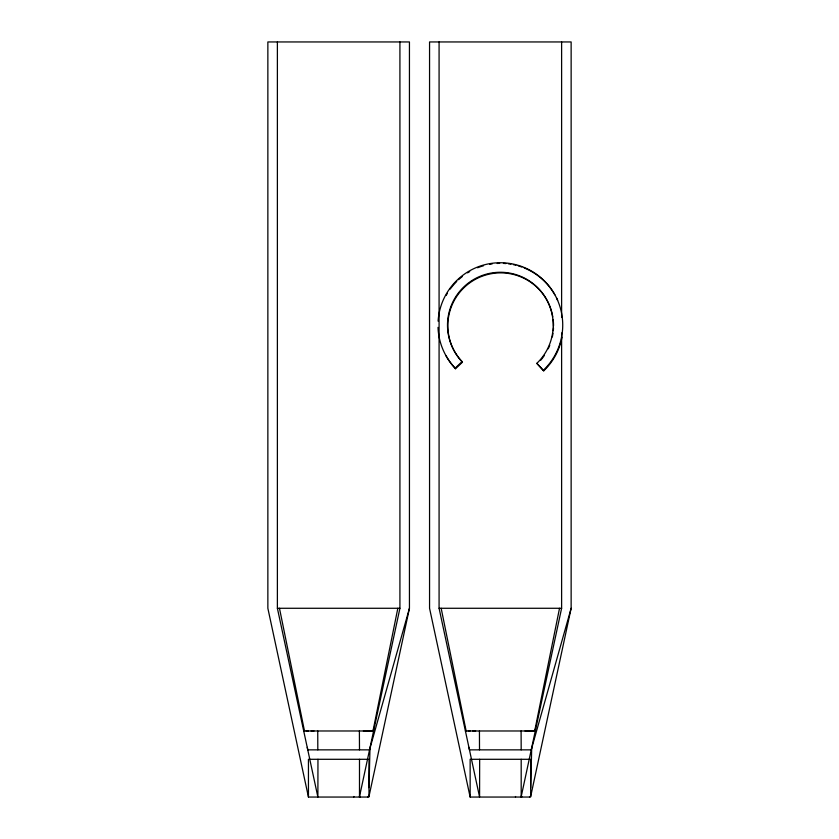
<?xml version="1.0" encoding="UTF-8"?>
<svg xmlns="http://www.w3.org/2000/svg" width="839" height="839" viewBox="0 0 839 839"><rect width="100%" height="100%" fill="white"/><g stroke="black" fill="none" stroke-linecap="round" stroke-linejoin="round"><path stroke-width="1.26" d="M368.982 796.463L369.003 759.295L308.448 759.295L308.448 797.05L368.856 797.05L409.442 608.275L409.442 41.95L267.861 41.95L267.861 608.275L308.448 797.05M530.688 796.463L530.699 759.295L470.144 759.295L470.144 797.05L530.552 797.05L571.139 608.275L571.139 41.95L429.558 41.95L429.558 608.275L470.144 797.05M317.96 759.295L317.887 797.05L277.384 608.275L277.384 41.95M479.656 759.295L479.583 797.05L439.08 608.275L439.08 41.95M368.992 787.727L370.009 747.297M530.688 787.727L531.716 747.297M360.004 797.05L360.109 796.473M521.711 797.05L521.816 796.473M353.754 797.05L353.859 796.494M515.45 797.05L515.555 796.494M397.833 608.275L372.988 730.979M465.414 730.979L535.292 730.979L534.695 730.979L559.529 608.275M373.46 729.175L373.586 730.979L303.708 730.979M534.789 730.979L535.167 729.175M359.417 797.05L399.92 608.275L399.92 41.95M521.113 797.05L561.616 608.275L561.616 332.978M367.828 797.05L367.943 796.515M529.524 797.05L529.64 796.515M409.442 608.275L369.538 749.856L307.756 749.856L307.294 747.339M571.139 608.275L531.244 749.856L469.462 749.856L469.001 747.339M552.796 316.932A52.857 52.847 -28.7 0 0 477.024 278.464A52.857 52.847 -28.7 0 0 462.425 362.186L455.525 368.751L455.199 368.153L462.09 361.578A52.857 52.847 -28.7 0 1 463.883 286.865A52.857 52.847 -28.7 0 1 538.607 288.647A52.857 52.847 -28.7 0 1 536.813 363.36L543.714 370.848A62.38 62.369 -28.7 0 0 560.525 343.277M363.36 730.979L372.401 730.979M525.057 730.979L534.107 730.979M311.143 730.979L313.943 730.979M472.839 730.979L475.64 730.979M306.634 730.979L308.385 730.979M468.33 730.979L470.092 730.979M304.295 730.979L304.893 730.979M466.002 730.979L466.599 730.979M277.384 608.275L399.92 608.275M439.08 608.275L561.616 608.275M466.138 730.979L441.167 608.275M536.813 363.36L543.714 370.848M462.09 361.578L462.425 362.186M279.471 608.275L304.484 730.989M521.092 730.979L521.187 749.856M479.436 730.979L479.509 749.856M359.386 730.979L359.491 749.856M317.74 730.979L317.813 749.856M561.616 41.95L561.616 317.247M521.187 759.295L521.187 796.714M359.491 759.295L359.491 796.714M438.094 321.138A62.38 62.369 -28.7 0 1 526.735 268.585A62.38 62.369 -28.7 0 1 543.389 370.251M455.199 368.153A62.38 62.369 -28.7 0 1 438.01 327.378M556.582 298.034A62.38 62.369 -28.7 0 1 557.652 300.31M561.994 337.184A62.38 62.369 -28.7 0 1 561.48 339.648M455.525 368.751A62.38 62.369 -28.7 0 1 445.929 355.61M446.159 295.412A62.38 62.369 -28.7 0 1 447.418 293.251M450.197 289.088A62.38 62.369 -28.7 0 1 456.752 281.443M458.545 279.723A62.38 62.369 -28.7 0 1 462.383 276.482M467.554 272.864A62.38 62.369 -28.7 0 1 469.704 271.584M477.611 267.767A62.38 62.369 -28.7 0 1 483.568 265.732M489.651 264.327A62.38 62.369 -28.7 0 1 492.136 263.928M497.17 263.446A62.38 62.369 -28.7 0 1 499.677 263.352M503.421 263.404A62.38 62.369 -28.7 0 1 505.917 263.561M508.424 263.824A62.38 62.369 -28.7 0 1 510.93 264.191M513.405 264.652A62.38 62.369 -28.7 0 1 515.859 265.208M518.261 265.869A62.38 62.369 -28.7 0 1 521.827 267.033M524.186 267.935A62.38 62.369 -28.7 0 1 554.831 294.73M553.163 319.428A52.857 52.847 -28.7 0 1 553.53 325.721M553.478 328.217A52.857 52.847 -28.7 0 1 553.289 330.713M552.995 333.23A52.857 52.847 -28.7 0 1 552.324 336.953M549.744 345.343A52.857 52.847 -28.7 0 1 548.213 348.804M544.448 355.317A52.857 52.847 -28.7 0 1 540.61 360.319"/></g></svg>
